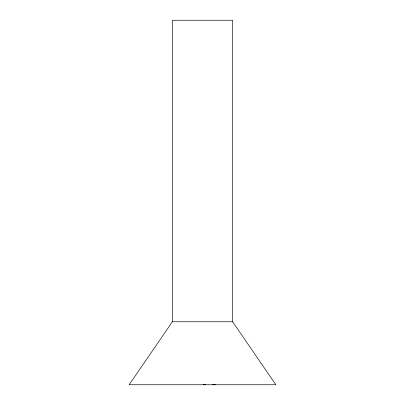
<?xml version="1.0" encoding="UTF-8"?>
<svg xmlns="http://www.w3.org/2000/svg" width="405" height="405" viewBox="0 0 405 405"><rect width="100%" height="100%" fill="white"/><g stroke="black" fill="none" stroke-linecap="round" stroke-linejoin="round"><path stroke-width="0.61" d="M172.348 321.762L129.17 384.75L275.83 384.75L232.652 321.762L232.652 20.25L172.348 20.25L172.348 321.762L232.652 321.762M203.219 384.75L205.573 384.563M212.281 384.537L215.384 384.75"/></g></svg>
